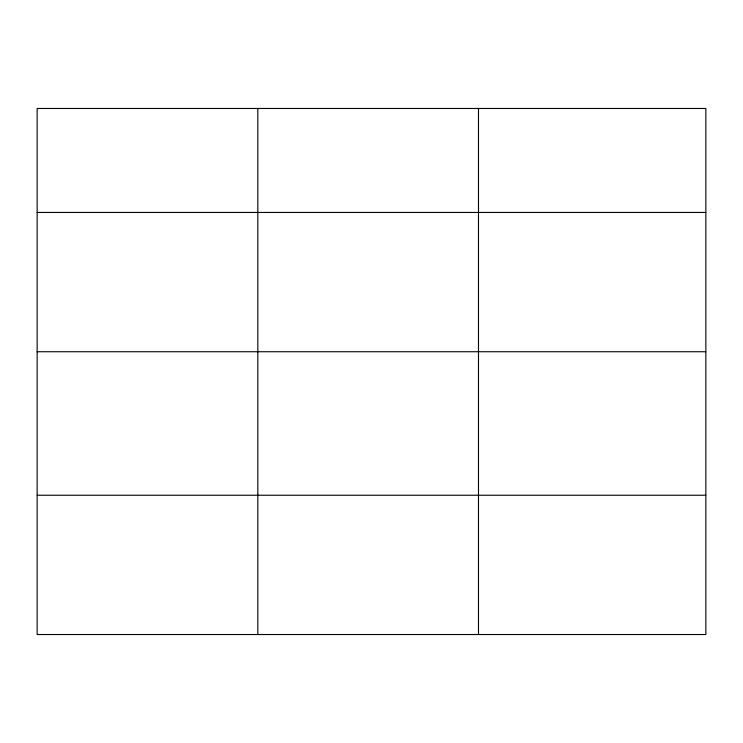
<?xml version="1.0" encoding="UTF-8"?>
<svg xmlns="http://www.w3.org/2000/svg" width="743" height="743" viewBox="0 0 743 743"><rect width="100%" height="100%" fill="white"/><g stroke="black" fill="none" stroke-linecap="round" stroke-linejoin="round"><path stroke-width="1.11" d="M705.85 351.736L705.85 108.478L37.15 108.478L37.15 634.522L705.85 634.522L705.85 351.736L37.15 351.736M37.15 212.452L705.85 212.452M37.15 495.237L705.85 495.237M478.492 108.478L478.492 634.522M257.821 108.478L257.821 634.522"/></g></svg>
